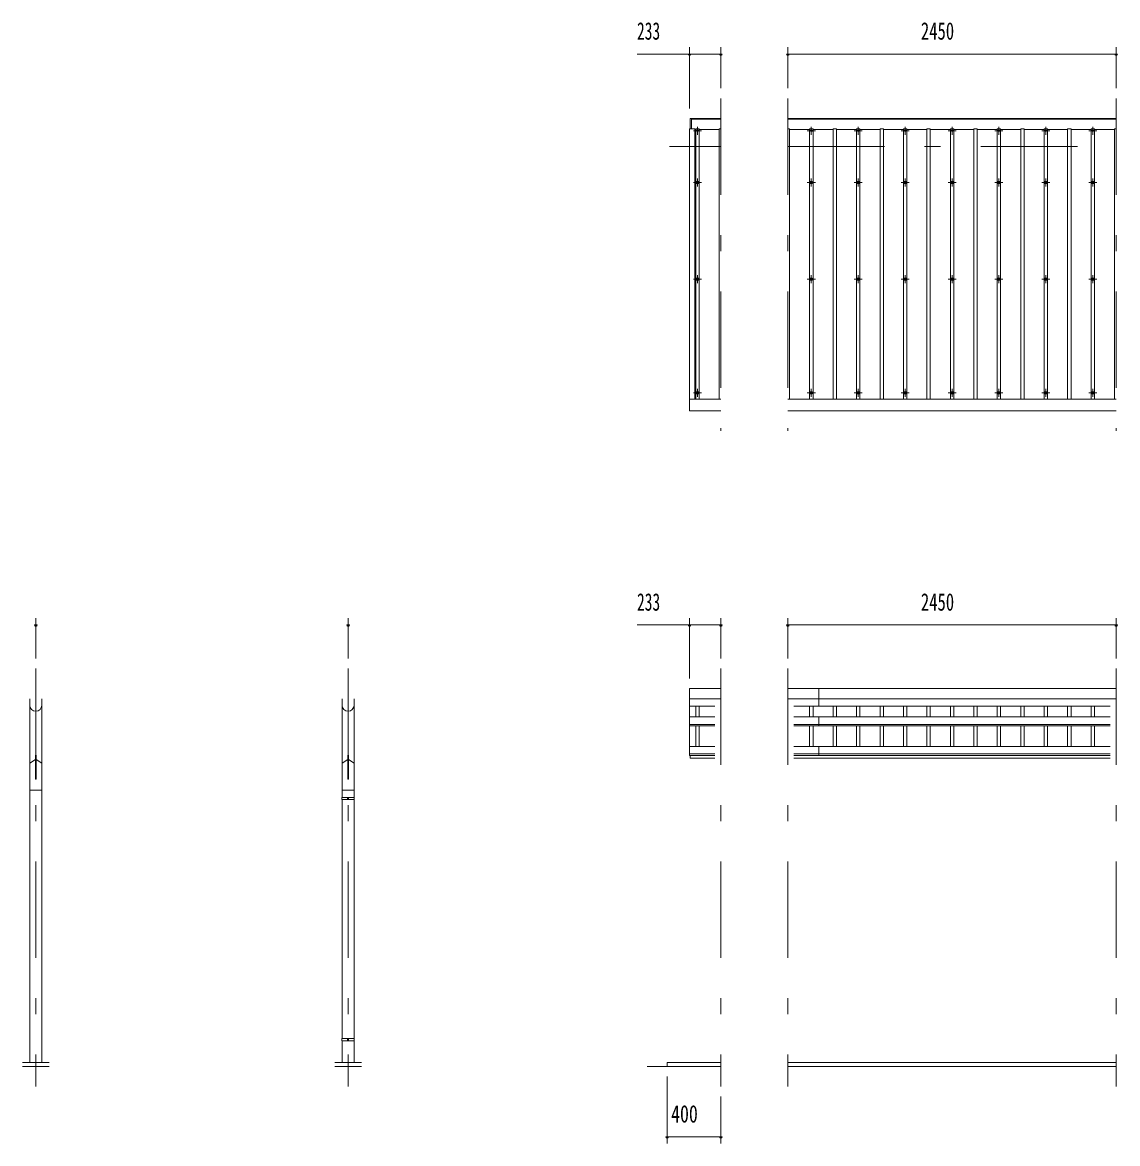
# Model space of a CAD drawing. Units: millimetres, scale not verified. Extents: x -25340 to 25344, y -10500 to 10500.
# Drawn here: x -25144 to -16973, y 1220 to 9584 of the extents above; entities that cross this region are included whole.
import ezdxf
from ezdxf.enums import TextEntityAlignment as Align

# ---------------------------------------------------------------- set-up
doc = ezdxf.new("R2010")
doc.units = ezdxf.units.MM
doc.header["$LTSCALE"] = 60
doc.linetypes.add('USER3', pattern=[24, 12, -5, 2, -5])
for name, color, linetype, lineweight in [('0-2_1-05BOLD', 7, 'Continuous', 18), ('0-3_1-25CENTER', 3, 'USER3', 18), ('0-4_1-45THIN', 4, 'Continuous', 18), ('0-5_1-55DIM', 3, 'Continuous', 18)]:
    doc.layers.add(name, color=color, linetype=linetype, lineweight=lineweight)
doc.styles.add('ＭＳ ゴシック', font='')
doc.styles.get('ＭＳ ゴシック').set_extended_font_data('MS Gothic')

msp = doc.modelspace()

# ---------------------------------------------------------------- linework, layer by layer
at = {"layer": '0-2_1-05BOLD'}
for p, q in [((-20160.77, 8867.67), (-19932.78, 8867.67)), ((-20160.77, 8790.67), (-20160.77, 8867.67)), ((-20150.77, 8790.67), (-20150.77, 8867.67)), ((-19432.77, 8867.67), (-16982.77, 8867.67)), ((-20165.77, 6687.67), (-20165.77, 8790.67)), ((-20125.77, 8790.67), (-20165.77, 8790.67)), ((-20150.77, 8862.67), (-19932.78, 8862.67)), ((-20125.77, 6773.43), (-20125.77, 8790.67)), ((-19432.77, 8862.67), (-16982.77, 8862.67)), ((-20165.77, 6773.43), (-19932.78, 6773.43)), ((-19432.77, 6773.43), (-16982.77, 6773.43)), ((-20165.77, 6687.67), (-19932.78, 6687.67)), ((-19432.77, 6687.67), (-16982.77, 6687.67)), ((-20165.78, 4614.67), (-20165.78, 4115.47)), ((-19932.78, 4614.67), (-20165.78, 4614.67)), ((-16982.77, 4614.67), (-19432.77, 4614.67)), ((-19202.77, 4614.67), (-19202.77, 4482.27)), ((-25088.51, 4537.52), (-25088.51, 1824.67)), ((-24999.41, 4537.52), (-24999.41, 1824.67)), ((-22758.77, 4537.52), (-22758.77, 3802.67)), ((-22669.67, 4537.52), (-22669.67, 3802.67)), ((-20165.78, 4537.52), (-19932.78, 4537.52)), ((-19432.77, 4537.52), (-16982.77, 4537.52)), ((-19977.33, 4482.27), (-20165.78, 4482.27)), ((-17027.32, 4482.27), (-19388.22, 4482.27)), ((-20165.78, 4402.96), (-19977.33, 4402.96)), ((-19388.22, 4402.96), (-17027.32, 4402.96)), ((-19202.77, 4402.96), (-19202.77, 4337.03)), ((-20165.78, 4345.26), (-19977.33, 4345.26)), ((-20165.78, 4337.03), (-19977.33, 4337.03)), ((-19388.22, 4345.26), (-17027.32, 4345.26)), ((-19388.22, 4337.03), (-17027.32, 4337.03)), ((-19977.33, 4182.45), (-20165.78, 4182.45)), ((-17027.32, 4182.45), (-19388.22, 4182.45)), ((-19202.77, 4182.45), (-19202.77, 4115.47)), ((-25041.71, 4117.89), (-25041.71, 3937.25)), ((-22711.97, 4117.89), (-22711.97, 3937.25)), ((-19977.33, 4127.33), (-20165.78, 4127.33)), ((-19977.32, 4115.47), (-20165.78, 4115.47)), ((-20160.78, 4115.47), (-20160.78, 4094.67)), ((-17027.32, 4127.33), (-19388.22, 4127.33)), ((-17027.32, 4115.47), (-19388.22, 4115.47)), ((-25088.51, 4057.25), (-25046.21, 4085.19)), ((-25041.71, 4085.19), (-24999.41, 4057.25)), ((-22758.77, 4057.25), (-22716.48, 4085.19)), ((-22711.97, 4085.19), (-22669.68, 4057.25)), ((-19977.32, 4094.67), (-20160.78, 4094.67)), ((-17027.32, 4094.67), (-19388.22, 4094.67)), ((-25041.71, 3937.25), (-25046.21, 3937.25)), ((-22711.97, 3937.25), (-22716.48, 3937.25)), ((-24999.41, 3856.67), (-25088.51, 3856.67)), ((-22669.68, 3856.67), (-22758.77, 3856.67)), ((-22668.08, 3786.67), (-22760.38, 3786.67)), ((-22758.77, 3786.67), (-22758.77, 2002.67)), ((-22717.28, 3802.67), (-22717.28, 3786.67)), ((-22717.28, 3794.67), (-22711.18, 3794.67)), ((-22711.18, 3802.67), (-22711.18, 3786.67)), ((-22669.68, 3786.67), (-22669.68, 2002.67)), ((-22668.08, 3802.67), (-22668.08, 3786.67)), ((-22668.08, 1986.67), (-22760.38, 1986.67)), ((-22758.77, 1986.67), (-22758.77, 1824.67)), ((-22717.28, 2002.67), (-22717.28, 1986.67)), ((-22717.28, 1994.67), (-22711.18, 1994.67)), ((-22711.18, 2002.67), (-22711.18, 1986.67)), ((-22669.68, 1986.67), (-22669.68, 1824.67)), ((-22668.08, 2002.67), (-22668.08, 1986.67)), ((-25143.96, 1824.67), (-24943.96, 1824.67)), ((-25143.96, 1794.67), (-24943.96, 1794.67)), ((-22814.23, 1824.67), (-22614.22, 1824.67)), ((-22814.23, 1794.67), (-22614.22, 1794.67)), ((-19932.78, 1794.67), (-20482.77, 1794.67)), ((-16982.77, 1824.67), (-19432.77, 1824.67)), ((-16982.77, 1794.67), (-19432.77, 1794.67))]:
    msp.add_line(p, q, dxfattribs=at)
for points in [[(-25041.71, 4117.89), (-25046.21, 4117.89), (-25046.21, 3937.25)], [(-22711.97, 4117.89), (-22716.48, 4117.89), (-22716.48, 3937.25)], [(-22668.08, 3802.67), (-22760.38, 3802.67), (-22760.38, 3786.67)], [(-22668.08, 2002.67), (-22760.38, 2002.67), (-22760.38, 1986.67)], [(-19932.78, 1824.67), (-20332.77, 1824.67), (-20332.77, 1794.67)]]:
    msp.add_lwpolyline(points, dxfattribs=at)
for centre in [(-20107.77, 8390.17), (-19257.78, 8390.17), (-18907.78, 8390.17), (-18557.77, 8390.17), (-18207.78, 8390.17), (-17857.77, 8390.17), (-17507.78, 8390.17), (-17157.77, 8390.17), (-20107.77, 7668.51), (-19257.78, 7668.51), (-18907.78, 7668.51), (-18557.77, 7668.51), (-18207.78, 7668.51), (-17857.77, 7668.51), (-17507.78, 7668.51), (-17157.77, 7668.51), (-20107.77, 6820.85), (-19257.78, 6820.85), (-18907.78, 6820.85), (-18557.77, 6820.85), (-18207.78, 6820.85), (-17857.77, 6820.85), (-17507.78, 6820.85), (-17157.77, 6820.85)]:
    msp.add_circle(centre, 10, dxfattribs=at)
for centre, radius, start, end in [((-20107.77, 8765.7), 14.5, 46.39838, 133.60162), ((-20107.77, 8786.71), 14.5, 226.3961, 313.6039), ((-19257.78, 8765.7), 14.5, 46.39838, 133.60162), ((-19257.78, 8786.71), 14.5, 226.3961, 313.6039), ((-18907.78, 8765.7), 14.5, 46.39838, 133.60162), ((-18907.78, 8786.71), 14.5, 226.3961, 313.6039), ((-18557.77, 8765.7), 14.5, 46.39838, 133.60162), ((-18557.77, 8786.71), 14.5, 226.3961, 313.6039), ((-18207.78, 8765.7), 14.5, 46.39838, 133.60162), ((-18207.78, 8786.71), 14.5, 226.3961, 313.6039), ((-17857.77, 8765.7), 14.5, 46.39838, 133.60162), ((-17857.77, 8786.71), 14.5, 226.3961, 313.6039), ((-17507.78, 8765.7), 14.5, 46.39838, 133.60162), ((-17507.78, 8786.71), 14.5, 226.3961, 313.6039), ((-17157.77, 8765.7), 14.5, 46.39838, 133.60162), ((-17157.77, 8786.71), 14.5, 226.3961, 313.6039), ((-25043.96, 4489.22), 44.55, 180, 0), ((-22714.22, 4489.22), 44.55, 180, 0)]:
    msp.add_arc(centre, radius, start, end, dxfattribs=at)
at = {"layer": '0-3_1-25CENTER'}
for p, q in [((-19932.78, 9017.67), (-19932.78, 6537.67)), ((-19432.77, 9017.67), (-19432.77, 6537.67)), ((-16982.77, 9017.67), (-16982.77, 6537.67)), ((-20107.77, 8806.2), (-20107.77, 8746.2)), ((-19257.78, 8806.2), (-19257.78, 8746.2)), ((-18907.78, 8806.2), (-18907.78, 8746.2)), ((-18557.77, 8806.2), (-18557.77, 8746.2)), ((-18207.78, 8806.2), (-18207.78, 8746.2)), ((-17857.77, 8806.2), (-17857.77, 8746.2)), ((-17507.78, 8806.2), (-17507.78, 8746.2)), ((-17157.77, 8806.2), (-17157.77, 8746.2)), ((-20137.77, 8776.2), (-20077.77, 8776.2)), ((-19287.77, 8776.2), (-19227.77, 8776.2)), ((-18937.77, 8776.2), (-18877.77, 8776.2)), ((-18587.77, 8776.2), (-18527.77, 8776.2)), ((-18237.77, 8776.2), (-18177.77, 8776.2)), ((-17887.77, 8776.2), (-17827.77, 8776.2)), ((-17537.77, 8776.2), (-17477.77, 8776.2)), ((-17187.77, 8776.2), (-17127.77, 8776.2)), ((-20315.77, 8657.67), (-19932.78, 8657.67)), ((-19432.77, 8657.67), (-16982.77, 8657.67)), ((-20137.77, 8390.17), (-20077.77, 8390.17)), ((-20107.77, 8420.16), (-20107.77, 8360.17)), ((-19287.77, 8390.17), (-19227.77, 8390.17)), ((-19257.78, 8420.16), (-19257.78, 8360.17)), ((-18937.77, 8390.17), (-18877.77, 8390.17)), ((-18907.78, 8420.16), (-18907.78, 8360.17)), ((-18587.77, 8390.17), (-18527.77, 8390.17)), ((-18557.77, 8420.16), (-18557.77, 8360.17)), ((-18237.77, 8390.17), (-18177.77, 8390.17)), ((-18207.78, 8420.16), (-18207.78, 8360.17)), ((-17887.77, 8390.17), (-17827.77, 8390.17)), ((-17857.77, 8420.16), (-17857.77, 8360.17)), ((-17537.77, 8390.17), (-17477.77, 8390.17)), ((-17507.78, 8420.16), (-17507.78, 8360.17)), ((-17187.77, 8390.17), (-17127.77, 8390.17)), ((-17157.77, 8420.16), (-17157.77, 8360.17)), ((-20107.77, 7698.51), (-20107.77, 7638.5)), ((-19257.78, 7698.51), (-19257.78, 7638.5)), ((-18907.78, 7698.51), (-18907.78, 7638.5)), ((-18557.77, 7698.51), (-18557.77, 7638.5)), ((-18207.78, 7698.51), (-18207.78, 7638.5)), ((-17857.77, 7698.51), (-17857.77, 7638.5)), ((-17507.78, 7698.51), (-17507.78, 7638.5)), ((-17157.77, 7698.51), (-17157.77, 7638.5)), ((-20137.77, 7668.51), (-20077.77, 7668.51)), ((-19287.77, 7668.51), (-19227.77, 7668.51)), ((-18937.77, 7668.51), (-18877.77, 7668.51)), ((-18587.77, 7668.51), (-18527.77, 7668.51)), ((-18237.77, 7668.51), (-18177.77, 7668.51)), ((-17887.77, 7668.51), (-17827.77, 7668.51)), ((-17537.77, 7668.51), (-17477.77, 7668.51)), ((-17187.77, 7668.51), (-17127.77, 7668.51)), ((-20137.77, 6820.85), (-20077.77, 6820.85)), ((-20107.77, 6850.84), (-20107.77, 6790.85)), ((-19287.77, 6820.85), (-19227.77, 6820.85)), ((-19257.78, 6850.84), (-19257.78, 6790.85)), ((-18937.77, 6820.85), (-18877.77, 6820.85)), ((-18907.78, 6850.84), (-18907.78, 6790.85)), ((-18587.77, 6820.85), (-18527.77, 6820.85)), ((-18557.77, 6850.84), (-18557.77, 6790.85)), ((-18237.77, 6820.85), (-18177.77, 6820.85)), ((-18207.78, 6850.84), (-18207.78, 6790.85)), ((-17887.77, 6820.85), (-17827.77, 6820.85)), ((-17857.77, 6850.84), (-17857.77, 6790.85)), ((-17537.77, 6820.85), (-17477.77, 6820.85)), ((-17507.78, 6850.84), (-17507.78, 6790.85)), ((-17187.77, 6820.85), (-17127.77, 6820.85)), ((-17157.77, 6850.84), (-17157.77, 6790.85)), ((-25043.96, 4764.67), (-25043.96, 1644.67)), ((-22714.22, 4764.67), (-22714.22, 1644.67)), ((-19932.78, 4764.67), (-19932.78, 1644.67)), ((-19432.77, 4764.67), (-19432.77, 1644.67)), ((-16982.77, 4764.67), (-16982.77, 1644.67))]:
    msp.add_line(p, q, dxfattribs=at)
at = {"layer": '0-4_1-45THIN'}
for p, q in [((-20125.77, 8784.63), (-20120.27, 8784.63)), ((-20120.27, 8790.67), (-20095.27, 8790.67)), ((-20120.27, 8790.67), (-20120.27, 6773.43)), ((-20095.27, 8790.67), (-20095.27, 6773.43)), ((-19945.27, 8784.63), (-20095.27, 8784.63)), ((-19945.27, 8790.67), (-19945.27, 6773.43)), ((-19945.27, 8790.67), (-19932.78, 8790.67)), ((-19420.27, 8784.63), (-19270.28, 8784.63)), ((-19270.28, 8790.67), (-19270.28, 6773.43)), ((-19095.28, 8784.63), (-19245.27, 8784.63)), ((-19095.28, 8790.67), (-19095.28, 6773.43)), ((-19070.28, 8784.63), (-18920.27, 8784.63)), ((-18920.27, 8790.67), (-18920.27, 6773.43)), ((-18745.27, 8784.63), (-18895.28, 8784.63)), ((-18745.27, 8790.67), (-18745.27, 6773.43)), ((-18720.28, 8784.63), (-18570.28, 8784.63)), ((-18570.28, 8790.67), (-18570.27, 6773.43)), ((-18395.28, 8784.63), (-18545.28, 8784.63)), ((-18395.28, 8790.67), (-18395.28, 6773.43)), ((-18370.27, 8784.63), (-18220.28, 8784.63)), ((-18220.28, 8790.67), (-18220.27, 6773.43)), ((-18045.27, 8784.63), (-18195.28, 8784.63)), ((-18045.27, 8790.67), (-18045.27, 6773.43)), ((-18020.28, 8784.63), (-17870.28, 8784.63)), ((-17870.28, 8790.67), (-17870.27, 6773.43)), ((-17695.27, 8784.63), (-17845.28, 8784.63)), ((-17695.27, 8790.67), (-17695.27, 6773.43)), ((-17670.27, 8784.63), (-17520.27, 8784.63)), ((-17520.27, 8790.67), (-17520.27, 6773.43)), ((-17345.27, 8784.63), (-17495.27, 8784.63)), ((-17345.27, 8790.67), (-17345.27, 6773.43)), ((-17320.27, 8784.63), (-17170.28, 8784.63)), ((-17170.28, 8790.67), (-17170.27, 6773.43)), ((-16995.28, 8784.63), (-17145.27, 8784.63)), ((-16995.28, 8790.67), (-16995.27, 6773.43)), ((-16995.28, 8790.67), (-16982.77, 8790.67)), ((-20120.27, 4482.27), (-20120.27, 4402.96)), ((-20095.27, 4482.27), (-20095.27, 4402.96)), ((-19270.27, 4482.27), (-19270.27, 4402.96)), ((-19245.27, 4482.27), (-19245.27, 4402.96)), ((-19095.27, 4482.27), (-19095.27, 4402.96)), ((-19070.27, 4482.27), (-19070.27, 4402.96)), ((-18920.27, 4482.27), (-18920.27, 4402.96)), ((-18895.27, 4482.27), (-18895.27, 4402.96)), ((-18745.27, 4482.27), (-18745.27, 4402.96)), ((-18720.27, 4482.27), (-18720.27, 4402.96)), ((-18570.27, 4482.27), (-18570.27, 4402.96)), ((-18545.27, 4482.27), (-18545.27, 4402.96)), ((-18395.27, 4482.27), (-18395.27, 4402.96)), ((-18370.27, 4482.27), (-18370.27, 4402.96)), ((-18220.27, 4482.27), (-18220.27, 4402.96)), ((-18195.27, 4482.27), (-18195.27, 4402.96)), ((-18045.27, 4482.27), (-18045.27, 4402.96)), ((-18020.27, 4482.27), (-18020.27, 4402.96)), ((-17870.27, 4482.27), (-17870.27, 4402.96)), ((-17845.27, 4482.27), (-17845.27, 4402.96)), ((-17695.27, 4482.27), (-17695.27, 4402.96)), ((-17670.27, 4482.27), (-17670.27, 4402.96)), ((-17520.27, 4482.27), (-17520.27, 4402.96)), ((-17495.27, 4482.27), (-17495.27, 4402.96)), ((-17345.27, 4482.27), (-17345.27, 4402.96)), ((-17320.27, 4482.27), (-17320.27, 4402.96)), ((-17170.27, 4482.27), (-17170.27, 4402.96)), ((-17145.27, 4482.27), (-17145.27, 4402.96)), ((-20120.27, 4337.03), (-20120.27, 4182.45)), ((-20095.27, 4337.03), (-20095.27, 4182.45)), ((-19270.27, 4337.03), (-19270.27, 4182.45)), ((-19245.27, 4337.03), (-19245.27, 4182.45)), ((-19095.27, 4337.03), (-19095.27, 4182.45)), ((-19070.27, 4337.03), (-19070.27, 4182.45)), ((-18920.27, 4337.03), (-18920.27, 4182.45)), ((-18895.27, 4337.03), (-18895.27, 4182.45)), ((-18745.27, 4337.03), (-18745.27, 4182.45)), ((-18720.27, 4337.03), (-18720.27, 4182.45)), ((-18570.27, 4337.03), (-18570.27, 4182.45)), ((-18545.27, 4337.03), (-18545.27, 4182.45)), ((-18395.27, 4337.03), (-18395.27, 4182.45)), ((-18370.27, 4337.03), (-18370.27, 4182.45)), ((-18220.27, 4337.03), (-18220.27, 4182.45)), ((-18195.27, 4337.03), (-18195.27, 4182.45)), ((-18045.27, 4337.03), (-18045.27, 4182.45)), ((-18020.27, 4337.03), (-18020.27, 4182.45)), ((-17870.27, 4337.03), (-17870.27, 4182.45)), ((-17845.27, 4337.03), (-17845.27, 4182.45)), ((-17695.27, 4337.03), (-17695.27, 4182.45)), ((-17670.27, 4337.03), (-17670.27, 4182.45)), ((-17520.27, 4337.03), (-17520.27, 4182.45)), ((-17495.27, 4337.03), (-17495.27, 4182.45)), ((-17345.27, 4337.03), (-17345.27, 4182.45)), ((-17320.27, 4337.03), (-17320.27, 4182.45)), ((-17170.27, 4337.03), (-17170.27, 4182.45)), ((-17145.27, 4337.03), (-17145.27, 4182.45))]:
    msp.add_line(p, q, dxfattribs=at)
for points in [[(-19432.77, 8790.67), (-19420.27, 8790.67), (-19420.27, 6773.43)], [(-19270.28, 8790.67), (-19245.27, 8790.67), (-19245.27, 6773.43)], [(-19095.28, 8790.67), (-19070.28, 8790.67), (-19070.28, 6773.43)], [(-18920.27, 8790.67), (-18895.28, 8790.67), (-18895.28, 6773.43)], [(-18745.27, 8790.67), (-18720.28, 8790.67), (-18720.28, 6773.43)], [(-18570.28, 8790.67), (-18545.28, 8790.67), (-18545.27, 6773.43)], [(-18395.28, 8790.67), (-18370.27, 8790.67), (-18370.27, 6773.43)], [(-18220.28, 8790.67), (-18195.28, 8790.67), (-18195.27, 6773.43)], [(-18045.27, 8790.67), (-18020.28, 8790.67), (-18020.28, 6773.43)], [(-17870.28, 8790.67), (-17845.28, 8790.67), (-17845.27, 6773.43)], [(-17695.27, 8790.67), (-17670.27, 8790.67), (-17670.27, 6773.43)], [(-17520.27, 8790.67), (-17495.27, 8790.67), (-17495.27, 6773.43)], [(-17345.27, 8790.67), (-17320.27, 8790.67), (-17320.27, 6773.43)], [(-17170.28, 8790.67), (-17145.27, 8790.67), (-17145.27, 6773.43)]]:
    msp.add_lwpolyline(points, dxfattribs=at)
at = {"layer": '0-5_1-55DIM'}
for p, q in [((-20165.77, 8942.68), (-20165.77, 9398.67)), ((-19932.78, 9092.68), (-19932.78, 9398.67)), ((-19432.77, 9092.68), (-19432.77, 9398.67)), ((-16982.77, 9092.68), (-16982.77, 9398.67)), ((-20558.27, 9348.67), (-19932.78, 9348.67)), ((-20155.77, 9348.67), (-20175.77, 9348.67)), ((-19922.78, 9348.67), (-19942.78, 9348.67)), ((-19422.78, 9348.67), (-19442.78, 9348.67)), ((-19432.77, 9348.67), (-16982.77, 9348.67)), ((-16972.77, 9348.67), (-16992.77, 9348.67)), ((-25043.96, 4839.67), (-25043.96, 5138.67)), ((-22714.22, 4839.67), (-22714.22, 5138.67)), ((-20165.78, 4689.67), (-20165.78, 5138.67)), ((-19932.78, 4839.67), (-19932.78, 5138.67)), ((-19432.77, 4839.67), (-19432.77, 5138.67)), ((-16982.77, 4839.67), (-16982.77, 5138.67)), ((-25033.96, 5088.67), (-25053.96, 5088.67)), ((-22704.23, 5088.67), (-22724.23, 5088.67)), ((-20558.28, 5088.67), (-19932.78, 5088.67)), ((-20155.78, 5088.67), (-20175.78, 5088.67)), ((-19922.78, 5088.67), (-19942.78, 5088.67)), ((-19422.78, 5088.67), (-19442.78, 5088.67)), ((-19432.77, 5088.67), (-16982.77, 5088.67)), ((-16972.77, 5088.67), (-16992.77, 5088.67)), ((-20332.77, 1719.67), (-20332.77, 1219.67)), ((-19932.77, 1569.67), (-19932.77, 1219.67)), ((-20322.77, 1269.67), (-20342.77, 1269.67)), ((-20332.77, 1269.67), (-19932.78, 1269.67)), ((-19922.77, 1269.67), (-19942.77, 1269.67))]:
    msp.add_line(p, q, dxfattribs=at)
for centre in [(-20165.77, 9348.67), (-19932.78, 9348.67), (-19432.78, 9348.67), (-16982.77, 9348.67), (-25043.96, 5088.67), (-22714.23, 5088.67), (-20165.78, 5088.67), (-19932.78, 5088.67), (-19432.78, 5088.67), (-16982.77, 5088.67), (-20332.77, 1269.67), (-19932.77, 1269.67)]:
    msp.add_arc(centre, 10, 180, 0, dxfattribs=at)

# ---------------------------------------------------------------- texts
at = {"layer": '0-5_1-55DIM', "color": 7, "style": 'ＭＳ ゴシック'}
for s, width, p in [('233', 0.65, (-20558.27, 9416.43)), ('2450', 0.7, (-18440.27, 9416.43)), ('233', 0.65, (-20558.28, 5156.43)), ('2450', 0.7, (-18440.27, 5156.43)), ('400', 0.75, (-20304.02, 1337.43))]:
    msp.add_text(s, height=130.2, dxfattribs=dict(at, width=width)).set_placement(p, align=Align.BOTTOM_LEFT)

doc.saveas('drawing.dxf')
